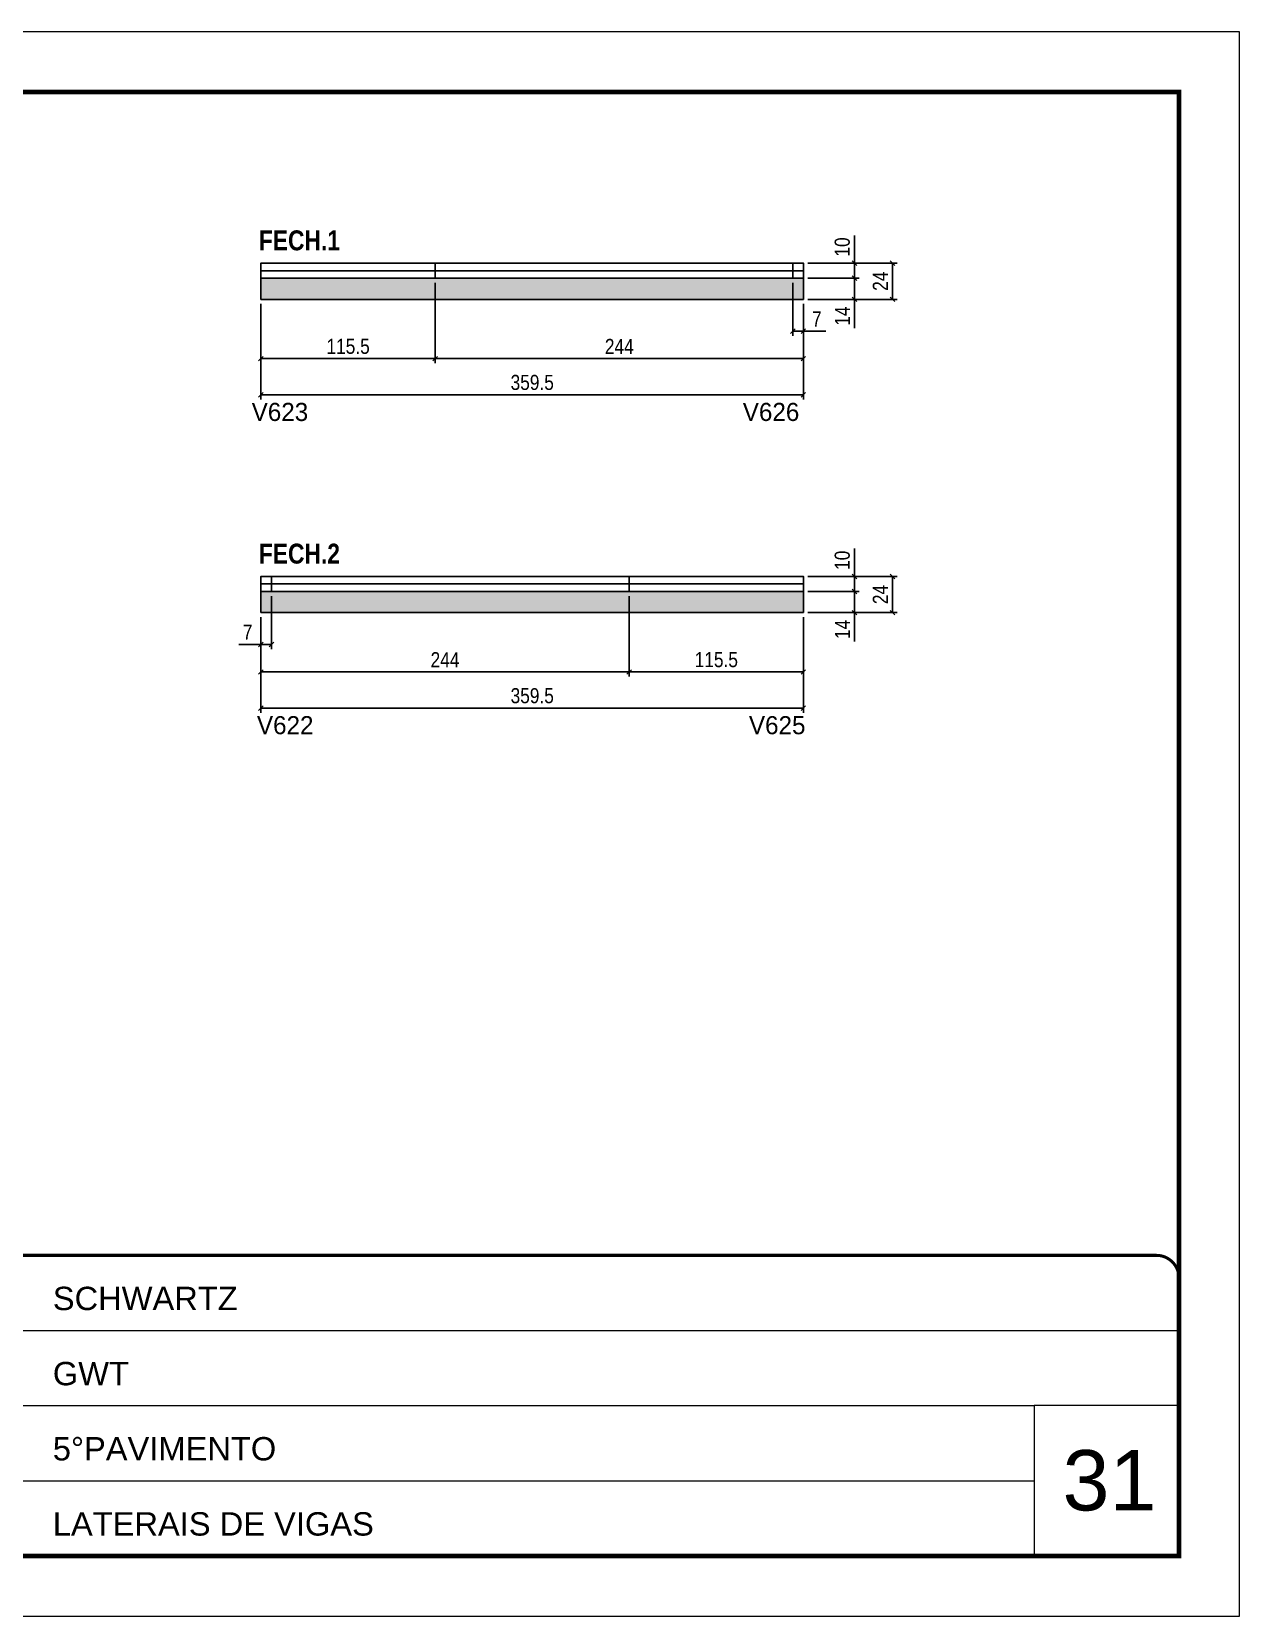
# Model space of a CAD drawing. Extents: x 13154 to 22413, y 1253 to 30260.
# Drawn here: x 17023 to 17823, y 20779 to 21829 of the extents above; entities that cross this region are included whole.
import ezdxf

# ---------------------------------------------------------------- set-up
doc = ezdxf.new("R2010")
doc.units = 0
for name, pattern in [('CONTINUO', [0]), ('DASHED', [0.75, 0.5, -0.25]), ('HIDDEN', [0.375, 0.25, -0.125])]:
    doc.linetypes.add(name, pattern=pattern)
for name, color, linetype in [('5', 5, 'Continuous'), ('COTA', 241, 'Continuous'), ('NOMENCLATURA', 7, 'Continuous'), ('Painéis', 200, 'Continuous'), ('SARR_2.2x10', 60, 'Continuous'), ('SARR_2.2x7', 40, 'Continuous')]:
    doc.layers.add(name, color=color, linetype=linetype)
for name, color, linetype, lineweight in [('CARIMBO', 255, 'Continuous', 9), ('Folhas', 255, 'Continuous', 9), ('SARRAFO DE PRESSAO', 251, 'DASHED', 9)]:
    doc.layers.add(name, color=color, linetype=linetype, lineweight=lineweight)
doc.styles.add('ARIAL', font='arial.ttf')
doc.styles.add('COTA TECNICA', font='techl___.ttf', dxfattribs={"height": 10})
doc.styles.add('ROMAS860', font='ROMAS860.SHX')
doc.styles.add('TECNICA', font='techb___.ttf', dxfattribs={"height": 10})
doc.dimstyles.new('PAINEL', dxfattribs={"dimtxt": 10, "dimasz": 3, "dimexe": 3, "dimexo": 3, "dimgap": 3, "dimtad": 1, "dimdec": 1, "dimzin": 12, "dimdsep": 46, "dimtxsty": 'COTA TECNICA', "dimblk1": 'OBLIQUE', "dimblk2": 'OBLIQUE', "dimsah": 1, "dimcen": 0.9, "dimclrd": 4, "dimclre": 4, "dimclrt": 240, "dimadec": 1, "dimazin": 3, "dimtfac": 1, "dimtdec": 1, "dimtmove": 0, "dimatfit": 3, "dimfxl": 1, "dimtolj": 1, "dimtzin": 12, "dimarcsym": 0})

# ---------------------------------------------------------------- blocks, each defined once
blk = doc.blocks.new('9999999999')
at = {"color": 30, "linetype": 'CONTINUO'}
for p, q in [((98564.6, 34379.6), (99584, 34379.6)), ((98564.6, 34329.8), (99488, 34329.8)), ((99584, 34329.8), (99488, 34329.8)), ((99488, 34329.8), (99488, 34230.2)), ((98564.6, 34280), (99488, 34280))]:
    blk.add_line(p, q, dxfattribs=at)
at = {"color": 30, "linetype": 'CONTINUO', "const_width": 2}
blk.add_lwpolyline([(99584, 34230.2), (99584, 34414.4, 0.414214), (99569, 34429.4), (98229, 34429.4, 0.414214), (98214, 34414.4), (98214, 34245.2, 0.414214), (98229, 34230.2), (99584, 34230.2)], format="xyb", dxfattribs=at)
at = {"layer": 'Folhas'}
blk.add_lwpolyline([(98139, 34190.2), (99624, 34190.2), (99624, 35240.2), (98139, 35240.2)], close=True, dxfattribs=at)
at = {"layer": 'Folhas', "color": 30, "const_width": 3}
blk.add_lwpolyline([(98214, 34230.2), (99584, 34230.2), (99584, 35200.2), (98214, 35200.2)], close=True, dxfattribs=at)
at = {"color": 7, "linetype": 'Continuous', "ltscale": 5, "style": 'ARIAL'}
for s, height, p in [('SCHWARTZ', 15.48, (98837.7, 34393.1)), ('GWT', 15.48, (98837.7, 34343.3)), ('5°PAVIMENTO', 15.483, (98837.7, 34293.5)), ('LATERAIS DE VIGAS', 15.483, (98837.7, 34243.7))]:
    blk.add_text(s, height=height, dxfattribs=at).set_placement(p)
blk = doc.blocks.new('_Oblique')
at = {"color": 0, "linetype": 'ByBlock', "lineweight": -2}
blk.add_line((-0.5, -0.5), (0.5, 0.5), dxfattribs=at)
blk = doc.blocks.new('*D1636')
at = {"layer": 'COTA', "color": 4, "lineweight": -2, "transparency": 16777216}
for p, q in [((17174.5, 21441.2), (17174.5, 21377.9)), ((17534, 21441.2), (17534, 21377.9)), ((17534, 21380.9), (17174.5, 21380.9))]:
    blk.add_line(p, q, dxfattribs=at)
at = {"layer": 'Defpoints', "color": 0, "transparency": 16777216}
for p in [(17174.5, 21444.2), (17534, 21444.2), (17174.5, 21380.9)]:
    blk.add_point(p, dxfattribs=at)
at = {"layer": 'COTA', "color": 4, "lineweight": -2, "transparency": 16777216, "xscale": 3, "yscale": 3, "zscale": 3, "rotation": 180}
blk.add_blockref('_Oblique', (17174.5, 21380.9), dxfattribs=at)
at = {"layer": 'COTA', "color": 4, "lineweight": -2, "transparency": 16777216, "xscale": 3, "yscale": 3, "zscale": 3}
blk.add_blockref('_Oblique', (17534, 21380.9), dxfattribs=at)
at = {"layer": 'COTA', "color": 240, "transparency": 16777216, "insert": (17354.3, 21389.1), "char_height": 10, "attachment_point": 5, "style": 'COTA TECNICA'}
blk.add_mtext('\\A1;359.5', dxfattribs=at)
blk = doc.blocks.new('*D1637')
at = {"layer": 'COTA', "color": 4, "lineweight": -2, "transparency": 16777216}
for p, q in [((17181.5, 21455.2), (17181.5, 21420.1)), ((17174.5, 21441.2), (17174.5, 21420.1)), ((17174.5, 21423.1), (17159.8, 21423.1)), ((17181.5, 21423.1), (17174.5, 21423.1))]:
    blk.add_line(p, q, dxfattribs=at)
at = {"layer": 'Defpoints', "color": 0, "transparency": 16777216}
for p in [(17181.5, 21458.2), (17174.5, 21444.2), (17174.5, 21423.1)]:
    blk.add_point(p, dxfattribs=at)
at = {"layer": 'COTA', "color": 4, "lineweight": -2, "transparency": 16777216, "xscale": 3, "yscale": 3, "zscale": 3, "rotation": 180}
blk.add_blockref('_Oblique', (17174.5, 21423.1), dxfattribs=at)
at = {"layer": 'COTA', "color": 4, "lineweight": -2, "transparency": 16777216, "xscale": 3, "yscale": 3, "zscale": 3}
blk.add_blockref('_Oblique', (17181.5, 21423.1), dxfattribs=at)
at = {"layer": 'COTA', "color": 240, "transparency": 16777216, "insert": (17165.7, 21431.2), "char_height": 10, "attachment_point": 5, "style": 'COTA TECNICA'}
blk.add_mtext('\\A1;7', dxfattribs=at)
blk = doc.blocks.new('*D1638')
at = {"layer": 'COTA', "color": 4, "lineweight": -2, "transparency": 16777216}
for p, q in [((17567.9, 21468.2), (17567.9, 21486.6)), ((17537, 21468.2), (17570.9, 21468.2)), ((17567.9, 21458.2), (17567.9, 21468.2)), ((17537, 21458.2), (17570.9, 21458.2))]:
    blk.add_line(p, q, dxfattribs=at)
at = {"layer": 'Defpoints', "color": 0, "transparency": 16777216}
for p in [(17534, 21468.2), (17567.9, 21468.2), (17534, 21458.2)]:
    blk.add_point(p, dxfattribs=at)
at = {"layer": 'COTA', "color": 4, "lineweight": -2, "transparency": 16777216, "xscale": 3, "yscale": 3, "zscale": 3}
for p, rotation in [((17567.9, 21468.2), 90), ((17567.9, 21458.2), 270)]:
    blk.add_blockref('_Oblique', p, dxfattribs=dict(at, rotation=rotation))
at = {"layer": 'COTA', "color": 240, "transparency": 16777216, "insert": (17559.8, 21478.9), "char_height": 10, "attachment_point": 5, "rotation": 90, "style": 'COTA TECNICA'}
blk.add_mtext('\\A1;10', dxfattribs=at)
blk = doc.blocks.new('*D1639')
at = {"layer": 'COTA', "color": 4, "lineweight": -2, "transparency": 16777216}
for p, q in [((17537, 21458.2), (17570.9, 21458.2)), ((17567.9, 21458.2), (17567.9, 21444.2)), ((17537, 21444.2), (17570.9, 21444.2)), ((17567.9, 21444.2), (17567.9, 21425.1))]:
    blk.add_line(p, q, dxfattribs=at)
at = {"layer": 'Defpoints', "color": 0, "transparency": 16777216}
for p in [(17534, 21458.2), (17534, 21444.2), (17567.9, 21444.2)]:
    blk.add_point(p, dxfattribs=at)
at = {"layer": 'COTA', "color": 4, "lineweight": -2, "transparency": 16777216, "xscale": 3, "yscale": 3, "zscale": 3}
for p, rotation in [((17567.9, 21458.2), 90), ((17567.9, 21444.2), 270)]:
    blk.add_blockref('_Oblique', p, dxfattribs=dict(at, rotation=rotation))
at = {"layer": 'COTA', "color": 240, "transparency": 16777216, "insert": (17559.9, 21433.1), "char_height": 10, "attachment_point": 5, "rotation": 90, "style": 'COTA TECNICA'}
blk.add_mtext('\\A1;14', dxfattribs=at)
blk = doc.blocks.new('*D1640')
at = {"layer": 'COTA', "color": 4, "lineweight": -2, "transparency": 16777216}
for p, q in [((17537, 21468.2), (17596.1, 21468.2)), ((17593.1, 21444.2), (17593.1, 21468.2)), ((17537, 21444.2), (17596.1, 21444.2))]:
    blk.add_line(p, q, dxfattribs=at)
at = {"layer": 'Defpoints', "color": 0, "transparency": 16777216}
for p in [(17534, 21468.2), (17593.1, 21468.2), (17534, 21444.2)]:
    blk.add_point(p, dxfattribs=at)
at = {"layer": 'COTA', "color": 4, "lineweight": -2, "transparency": 16777216, "xscale": 3, "yscale": 3, "zscale": 3}
for p, rotation in [((17593.1, 21468.2), 90), ((17593.1, 21444.2), 270)]:
    blk.add_blockref('_Oblique', p, dxfattribs=dict(at, rotation=rotation))
at = {"layer": 'COTA', "color": 240, "transparency": 16777216, "insert": (17585, 21456.2), "char_height": 10, "attachment_point": 5, "rotation": 90, "style": 'COTA TECNICA'}
blk.add_mtext('\\A1;24', dxfattribs=at)
blk = doc.blocks.new('*D1641')
at = {"layer": 'COTA', "color": 4, "lineweight": -2, "transparency": 16777216}
for p, q in [((17418.5, 21455.2), (17418.5, 21401.9)), ((17174.5, 21441.2), (17174.5, 21401.9)), ((17174.5, 21404.9), (17418.5, 21404.9))]:
    blk.add_line(p, q, dxfattribs=at)
at = {"layer": 'Defpoints', "color": 0, "transparency": 16777216}
for p in [(17418.5, 21458.2), (17174.5, 21444.2), (17418.5, 21404.9)]:
    blk.add_point(p, dxfattribs=at)
at = {"layer": 'COTA', "color": 4, "lineweight": -2, "transparency": 16777216, "xscale": 3, "yscale": 3, "zscale": 3, "rotation": 180}
blk.add_blockref('_Oblique', (17174.5, 21404.9), dxfattribs=at)
at = {"layer": 'COTA', "color": 4, "lineweight": -2, "transparency": 16777216, "xscale": 3, "yscale": 3, "zscale": 3}
blk.add_blockref('_Oblique', (17418.5, 21404.9), dxfattribs=at)
at = {"layer": 'COTA', "color": 240, "transparency": 16777216, "insert": (17296.5, 21413), "char_height": 10, "attachment_point": 5, "style": 'COTA TECNICA'}
blk.add_mtext('\\A1;244', dxfattribs=at)
blk = doc.blocks.new('*D1642')
at = {"layer": 'COTA', "color": 4, "lineweight": -2, "transparency": 16777216}
for p, q in [((17418.5, 21455.2), (17418.5, 21401.9)), ((17534, 21441.2), (17534, 21401.9)), ((17418.5, 21404.9), (17534, 21404.9))]:
    blk.add_line(p, q, dxfattribs=at)
at = {"layer": 'Defpoints', "color": 0, "transparency": 16777216}
for p in [(17418.5, 21458.2), (17534, 21444.2), (17534, 21404.9)]:
    blk.add_point(p, dxfattribs=at)
at = {"layer": 'COTA', "color": 4, "lineweight": -2, "transparency": 16777216, "xscale": 3, "yscale": 3, "zscale": 3, "rotation": 180}
blk.add_blockref('_Oblique', (17418.5, 21404.9), dxfattribs=at)
at = {"layer": 'COTA', "color": 4, "lineweight": -2, "transparency": 16777216, "xscale": 3, "yscale": 3, "zscale": 3}
blk.add_blockref('_Oblique', (17534, 21404.9), dxfattribs=at)
at = {"layer": 'COTA', "color": 240, "transparency": 16777216, "insert": (17476.3, 21413), "char_height": 10, "attachment_point": 5, "style": 'COTA TECNICA'}
blk.add_mtext('\\A1;115.5', dxfattribs=at)
blk = doc.blocks.new('*D1648')
at = {"layer": 'COTA', "color": 4, "lineweight": -2, "transparency": 16777216}
for p, q in [((17174.5, 21648.8), (17174.5, 21585.5)), ((17534, 21648.8), (17534, 21585.5)), ((17174.5, 21588.5), (17534, 21588.5))]:
    blk.add_line(p, q, dxfattribs=at)
at = {"layer": 'Defpoints', "color": 0, "transparency": 16777216}
for p in [(17174.5, 21651.8), (17534, 21651.8), (17534, 21588.5)]:
    blk.add_point(p, dxfattribs=at)
at = {"layer": 'COTA', "color": 4, "lineweight": -2, "transparency": 16777216, "xscale": 3, "yscale": 3, "zscale": 3, "rotation": 180}
blk.add_blockref('_Oblique', (17174.5, 21588.5), dxfattribs=at)
at = {"layer": 'COTA', "color": 4, "lineweight": -2, "transparency": 16777216, "xscale": 3, "yscale": 3, "zscale": 3}
blk.add_blockref('_Oblique', (17534, 21588.5), dxfattribs=at)
at = {"layer": 'COTA', "color": 240, "transparency": 16777216, "insert": (17354.3, 21596.7), "char_height": 10, "attachment_point": 5, "style": 'COTA TECNICA'}
blk.add_mtext('\\A1;359.5', dxfattribs=at)
blk = doc.blocks.new('*D1649')
at = {"layer": 'COTA', "color": 4, "lineweight": -2, "transparency": 16777216}
for p, q in [((17527, 21662.8), (17527, 21627.7)), ((17534, 21648.8), (17534, 21627.7)), ((17527, 21630.7), (17534, 21630.7)), ((17534, 21630.7), (17548.8, 21630.7))]:
    blk.add_line(p, q, dxfattribs=at)
at = {"layer": 'Defpoints', "color": 0, "transparency": 16777216}
for p in [(17527, 21665.8), (17534, 21651.8), (17534, 21630.7)]:
    blk.add_point(p, dxfattribs=at)
at = {"layer": 'COTA', "color": 4, "lineweight": -2, "transparency": 16777216, "xscale": 3, "yscale": 3, "zscale": 3, "rotation": 180}
blk.add_blockref('_Oblique', (17527, 21630.7), dxfattribs=at)
at = {"layer": 'COTA', "color": 4, "lineweight": -2, "transparency": 16777216, "xscale": 3, "yscale": 3, "zscale": 3}
blk.add_blockref('_Oblique', (17534, 21630.7), dxfattribs=at)
at = {"layer": 'COTA', "color": 240, "transparency": 16777216, "insert": (17542.9, 21638.8), "char_height": 10, "attachment_point": 5, "style": 'COTA TECNICA'}
blk.add_mtext('\\A1;7', dxfattribs=at)
blk = doc.blocks.new('*D1643')
at = {"layer": 'COTA', "color": 4, "lineweight": -2, "transparency": 16777216}
for p, q in [((17567.9, 21675.8), (17567.9, 21694.2)), ((17537, 21675.8), (17570.9, 21675.8)), ((17567.9, 21665.8), (17567.9, 21675.8)), ((17537, 21665.8), (17570.9, 21665.8))]:
    blk.add_line(p, q, dxfattribs=at)
at = {"layer": 'Defpoints', "color": 0, "transparency": 16777216}
for p in [(17534, 21675.8), (17567.9, 21675.8), (17534, 21665.8)]:
    blk.add_point(p, dxfattribs=at)
at = {"layer": 'COTA', "color": 4, "lineweight": -2, "transparency": 16777216, "xscale": 3, "yscale": 3, "zscale": 3}
for p, rotation in [((17567.9, 21675.8), 90), ((17567.9, 21665.8), 270)]:
    blk.add_blockref('_Oblique', p, dxfattribs=dict(at, rotation=rotation))
at = {"layer": 'COTA', "color": 240, "transparency": 16777216, "insert": (17559.8, 21686.5), "char_height": 10, "attachment_point": 5, "rotation": 90, "style": 'COTA TECNICA'}
blk.add_mtext('\\A1;10', dxfattribs=at)
blk = doc.blocks.new('*D1644')
at = {"layer": 'COTA', "color": 4, "lineweight": -2, "transparency": 16777216}
for p, q in [((17537, 21665.8), (17570.9, 21665.8)), ((17567.9, 21665.8), (17567.9, 21651.8)), ((17537, 21651.8), (17570.9, 21651.8)), ((17567.9, 21651.8), (17567.9, 21632.7))]:
    blk.add_line(p, q, dxfattribs=at)
at = {"layer": 'Defpoints', "color": 0, "transparency": 16777216}
for p in [(17534, 21665.8), (17534, 21651.8), (17567.9, 21651.8)]:
    blk.add_point(p, dxfattribs=at)
at = {"layer": 'COTA', "color": 4, "lineweight": -2, "transparency": 16777216, "xscale": 3, "yscale": 3, "zscale": 3}
for p, rotation in [((17567.9, 21665.8), 90), ((17567.9, 21651.8), 270)]:
    blk.add_blockref('_Oblique', p, dxfattribs=dict(at, rotation=rotation))
at = {"layer": 'COTA', "color": 240, "transparency": 16777216, "insert": (17559.9, 21640.7), "char_height": 10, "attachment_point": 5, "rotation": 90, "style": 'COTA TECNICA'}
blk.add_mtext('\\A1;14', dxfattribs=at)
blk = doc.blocks.new('*D1645')
at = {"layer": 'COTA', "color": 4, "lineweight": -2, "transparency": 16777216}
for p, q in [((17537, 21675.8), (17596.1, 21675.8)), ((17593.1, 21651.8), (17593.1, 21675.8)), ((17537, 21651.8), (17596.1, 21651.8))]:
    blk.add_line(p, q, dxfattribs=at)
at = {"layer": 'Defpoints', "color": 0, "transparency": 16777216}
for p in [(17534, 21675.8), (17593.1, 21675.8), (17534, 21651.8)]:
    blk.add_point(p, dxfattribs=at)
at = {"layer": 'COTA', "color": 4, "lineweight": -2, "transparency": 16777216, "xscale": 3, "yscale": 3, "zscale": 3}
for p, rotation in [((17593.1, 21675.8), 90), ((17593.1, 21651.8), 270)]:
    blk.add_blockref('_Oblique', p, dxfattribs=dict(at, rotation=rotation))
at = {"layer": 'COTA', "color": 240, "transparency": 16777216, "insert": (17585, 21663.8), "char_height": 10, "attachment_point": 5, "rotation": 90, "style": 'COTA TECNICA'}
blk.add_mtext('\\A1;24', dxfattribs=at)
blk = doc.blocks.new('*D1647')
at = {"layer": 'COTA', "color": 4, "lineweight": -2, "transparency": 16777216}
for p, q in [((17290, 21662.8), (17290, 21609.5)), ((17534, 21648.8), (17534, 21609.5)), ((17534, 21612.5), (17290, 21612.5))]:
    blk.add_line(p, q, dxfattribs=at)
at = {"layer": 'Defpoints', "color": 0, "transparency": 16777216}
for p in [(17290, 21665.8), (17534, 21651.8), (17290, 21612.5)]:
    blk.add_point(p, dxfattribs=at)
at = {"layer": 'COTA', "color": 4, "lineweight": -2, "transparency": 16777216, "xscale": 3, "yscale": 3, "zscale": 3, "rotation": 180}
blk.add_blockref('_Oblique', (17290, 21612.5), dxfattribs=at)
at = {"layer": 'COTA', "color": 4, "lineweight": -2, "transparency": 16777216, "xscale": 3, "yscale": 3, "zscale": 3}
blk.add_blockref('_Oblique', (17534, 21612.5), dxfattribs=at)
at = {"layer": 'COTA', "color": 240, "transparency": 16777216, "insert": (17412, 21620.6), "char_height": 10, "attachment_point": 5, "style": 'COTA TECNICA'}
blk.add_mtext('\\A1;244', dxfattribs=at)
blk = doc.blocks.new('*D1646')
at = {"layer": 'COTA', "color": 4, "lineweight": -2, "transparency": 16777216}
for p, q in [((17290, 21662.8), (17290, 21609.5)), ((17174.5, 21648.8), (17174.5, 21609.5)), ((17290, 21612.5), (17174.5, 21612.5))]:
    blk.add_line(p, q, dxfattribs=at)
at = {"layer": 'Defpoints', "color": 0, "transparency": 16777216}
for p in [(17290, 21665.8), (17174.5, 21651.8), (17174.5, 21612.5)]:
    blk.add_point(p, dxfattribs=at)
at = {"layer": 'COTA', "color": 4, "lineweight": -2, "transparency": 16777216, "xscale": 3, "yscale": 3, "zscale": 3, "rotation": 180}
blk.add_blockref('_Oblique', (17174.5, 21612.5), dxfattribs=at)
at = {"layer": 'COTA', "color": 4, "lineweight": -2, "transparency": 16777216, "xscale": 3, "yscale": 3, "zscale": 3}
blk.add_blockref('_Oblique', (17290, 21612.5), dxfattribs=at)
at = {"layer": 'COTA', "color": 240, "transparency": 16777216, "insert": (17232.3, 21620.6), "char_height": 10, "attachment_point": 5, "style": 'COTA TECNICA'}
blk.add_mtext('\\A1;115.5', dxfattribs=at)

msp = doc.modelspace()

# ---------------------------------------------------------------- hatches: boundary and pattern name
at = {"layer": 'COTA'}
h = msp.add_hatch(dxfattribs=at)
h.set_pattern_fill('AR-CONC', color=256, scale=0.03)
h.set_pattern_definition([(50, (595.2666, 362.6546), (5.4655401, -0.4781726), [0.5715, -6.2865]), (355, (595.2666, 362.6546), (-1.0573026, 5.7317054), [0.4572, -5.0292175]), (100.451445, (595.722, 362.6147), (4.4082374, 5.2535326), [0.4857003, -5.3427073]), (46.1842, (595.2666, 364.1786), (8.1323712, -1.2612698), [0.85725, -9.42975]), (96.635558, (595.944, 364.0735), (7.122124, 7.4227837), [0.7285507, -8.0140682]), (351.18415, (595.267, 364.1786), (7.122124, 7.4227837), [0.685799, -7.543792]), (21, (596.0286, 363.7976), (4.54843174, -3.06795595), [0.5715, -6.2865]), (326, (596.0286, 363.7976), (1.8540609, 5.525639), [0.4572, -5.0292]), (71.451445, (596.4077, 363.542), (6.4024926, 2.4576831), [0.4857003, -5.3426981]), (37.5, (595.2666, 362.6546), (0.0926581, 2.53665117), [0, -4.96824, 0, -5.1054, 0, -5.04825]), (7.5, (595.2666, 362.6546), (2.00458988, 3.00541724), [0, -2.91084, 0, -4.85394, 0, -1.92405]), (327.5, (593.5674, 362.6546), (4.06771786, -0.17186232), [0, -1.905, 0, -5.9436, 0, -7.8867]), (317.5, (592.8054, 362.6546), (4.44387544, 0.76279473), [0, -2.4765, 0, -3.94716, 0, -5.6007])])
h.paths.add_polyline_path([(17534.03, 21651.77), (17534.03, 21665.77), (17174.53, 21665.77), (17174.53, 21651.77)])
h = msp.add_hatch(dxfattribs=at)
h.set_pattern_fill('AR-CONC', color=256, scale=0.03)
h.set_pattern_definition([(50, (595.2666, 155.071), (5.4655401, -0.4781726), [0.5715, -6.2865]), (355, (595.2666, 155.071), (-1.0573026, 5.7317054), [0.4572, -5.0292175]), (100.451445, (595.722, 155.031), (4.4082374, 5.2535326), [0.4857003, -5.3427073]), (46.1842, (595.2666, 156.595), (8.1323712, -1.2612698), [0.85725, -9.42975]), (96.635558, (595.944, 156.49), (7.122124, 7.4227837), [0.7285507, -8.0140682]), (351.18415, (595.267, 156.595), (7.122124, 7.4227837), [0.685799, -7.543792]), (21, (596.0286, 156.214), (4.54843174, -3.06795595), [0.5715, -6.2865]), (326, (596.0286, 156.214), (1.8540609, 5.525639), [0.4572, -5.0292]), (71.451445, (596.4077, 155.958), (6.4024926, 2.4576831), [0.4857003, -5.3426981]), (37.5, (595.2666, 155.0709), (0.0926581, 2.53665117), [0, -4.96824, 0, -5.1054, 0, -5.04825]), (7.5, (595.2666, 155.071), (2.00458988, 3.00541724), [0, -2.91084, 0, -4.85394, 0, -1.92405]), (327.5, (593.5674, 155.0709), (4.06771786, -0.17186232), [0, -1.905, 0, -5.9436, 0, -7.8867]), (317.5, (592.8054, 155.071), (4.44387544, 0.76279473), [0, -2.4765, 0, -3.94716, 0, -5.6007])])
h.paths.add_polyline_path([(17534.03, 21444.19), (17534.03, 21458.19), (17174.53, 21458.19), (17174.53, 21444.19)])

# ---------------------------------------------------------------- linework, layer by layer
for p, q in [((17174.53, 21665.77), (17174.53, 21651.77)), ((17534.03, 21651.77), (17534.03, 21665.77)), ((17174.53, 21651.77), (17534.03, 21651.77)), ((17174.53, 21444.19), (17174.53, 21458.19)), ((17534.03, 21458.19), (17534.03, 21444.19)), ((17534.03, 21444.19), (17174.53, 21444.19))]:
    msp.add_line(p, q, dxfattribs=at)
at = {"layer": 'Painéis', "linetype": 'Continuous'}
for p, q in [((17290.03, 21665.77), (17290.03, 21675.77)), ((17418.53, 21458.19), (17418.53, 21468.19))]:
    msp.add_line(p, q, dxfattribs=at)
for points in [[(17174.53, 21665.77), (17534.03, 21665.77), (17534.03, 21675.77), (17174.53, 21675.77)], [(17534.03, 21458.19), (17174.53, 21458.19), (17174.53, 21468.19), (17534.03, 21468.19)]]:
    msp.add_lwpolyline(points, close=True, dxfattribs=at)
at = {"layer": 'SARR_2.2x10'}
for p, q in [((17174.53, 21670.77), (17534.03, 21670.77)), ((17534.03, 21463.19), (17174.53, 21463.19))]:
    msp.add_line(p, q, dxfattribs=at)
at = {"layer": 'SARR_2.2x7', "linetype": 'HIDDEN'}
for p, q in [((17527.03, 21665.77), (17527.03, 21675.77)), ((17181.53, 21458.19), (17181.53, 21468.19))]:
    msp.add_line(p, q, dxfattribs=at)

# ---------------------------------------------------------------- block references
at = {"layer": 'SARRAFO DE PRESSAO', "color": 6, "linetype": 'ByBlock'}
msp.add_blockref('9999999999', (-81801.1, -13411.06), dxfattribs=at)

# ---------------------------------------------------------------- texts
at = {"layer": '5', "linetype": 'Continuous', "style": 'ROMAS860'}
for s, rotation, p in [('V623', 359.99996, (17168.37, 21571.2)), ('V626', 359.99996, (17493.83, 21571.2)), ('V622', 0.00004, (17171.88, 21363.62)), ('V625', 0.00004, (17497.91, 21363.62))]:
    msp.add_text(s, height=12, rotation=rotation, dxfattribs=at).set_placement(p)
at = {"layer": 'CARIMBO', "style": 'ARIAL'}
msp.add_text('31', height=40, dxfattribs=at).set_placement((17705.74, 20849.29))
at = {"layer": 'NOMENCLATURA', "style": 'TECNICA'}
for s, p in [('FECH.1', (17173.15, 21684.29)), ('FECH.2', (17173.15, 21476.71))]:
    msp.add_text(s, height=13.2, dxfattribs=at).set_placement(p)

# ---------------------------------------------------------------- dimensions: what is measured, and where the dimension line sits
at = {"layer": 'COTA'}
for base, p1, p2, angle, picture, middle in [((17567.94, 21675.77), (17534.03, 21665.77), (17534.03, 21675.77), 90, '*D1643', (17559.84, 21686.49)), ((17593.07, 21675.77), (17534.03, 21651.77), (17534.03, 21675.77), 90, '*D1645', (17585, 21663.77)), ((17290.03, 21612.48), (17534.03, 21651.77), (17290.03, 21665.77), 180, '*D1647', (17412.03, 21620.56)), ((17534.03, 21630.72), (17527.03, 21665.77), (17534.03, 21651.77), 0, '*D1649', (17542.9, 21638.79)), ((17567.94, 21651.77), (17534.03, 21665.77), (17534.03, 21651.77), 90, '*D1644', (17559.87, 21640.71)), ((17534.03, 21588.47), (17174.53, 21651.77), (17534.03, 21651.77), 0, '*D1648', (17354.28, 21596.72)), ((17567.94, 21468.19), (17534.03, 21458.19), (17534.03, 21468.19), 90, '*D1638', (17559.84, 21478.9)), ((17593.07, 21468.19), (17534.03, 21444.19), (17534.03, 21468.19), 90, '*D1640', (17585, 21456.19)), ((17174.53, 21423.14), (17181.53, 21458.19), (17174.53, 21444.19), 180, '*D1637', (17165.67, 21431.21)), ((17567.94, 21444.19), (17534.03, 21458.19), (17534.03, 21444.19), 90, '*D1639', (17559.87, 21433.13)), ((17174.53, 21380.89), (17534.03, 21444.19), (17174.53, 21444.19), 180, '*D1636', (17354.28, 21389.14))]:
    dim = msp.add_linear_dim(base=base, p1=p1, p2=p2, angle=angle, dimstyle='PAINEL', dxfattribs=at)
    dim.commit()
    dim.dimension.update_dxf_attribs({"geometry": picture, "text_midpoint": middle})
dim = msp.add_linear_dim(base=(17174.53, 21612.48), p1=(17290.03, 21665.77), p2=(17174.53, 21651.77), angle=180, dimstyle='PAINEL', override={"dimtmove": 1}, dxfattribs=at)
dim.commit()
dim.dimension.update_dxf_attribs({"geometry": '*D1646', "text_midpoint": (17232.28, 21620.59)})
dim = msp.add_linear_dim(base=(17418.53, 21404.9), p1=(17174.53, 21444.19), p2=(17418.53, 21458.19), dimstyle='PAINEL', dxfattribs=at)
dim.commit()
dim.dimension.update_dxf_attribs({"geometry": '*D1641', "text_midpoint": (17296.53, 21412.97)})
dim = msp.add_linear_dim(base=(17534.03, 21404.9), p1=(17418.53, 21458.19), p2=(17534.03, 21444.19), dimstyle='PAINEL', override={"dimtmove": 1}, dxfattribs=at)
dim.commit()
dim.dimension.update_dxf_attribs({"geometry": '*D1642', "text_midpoint": (17476.28, 21413.01)})

doc.saveas('drawing.dxf')
